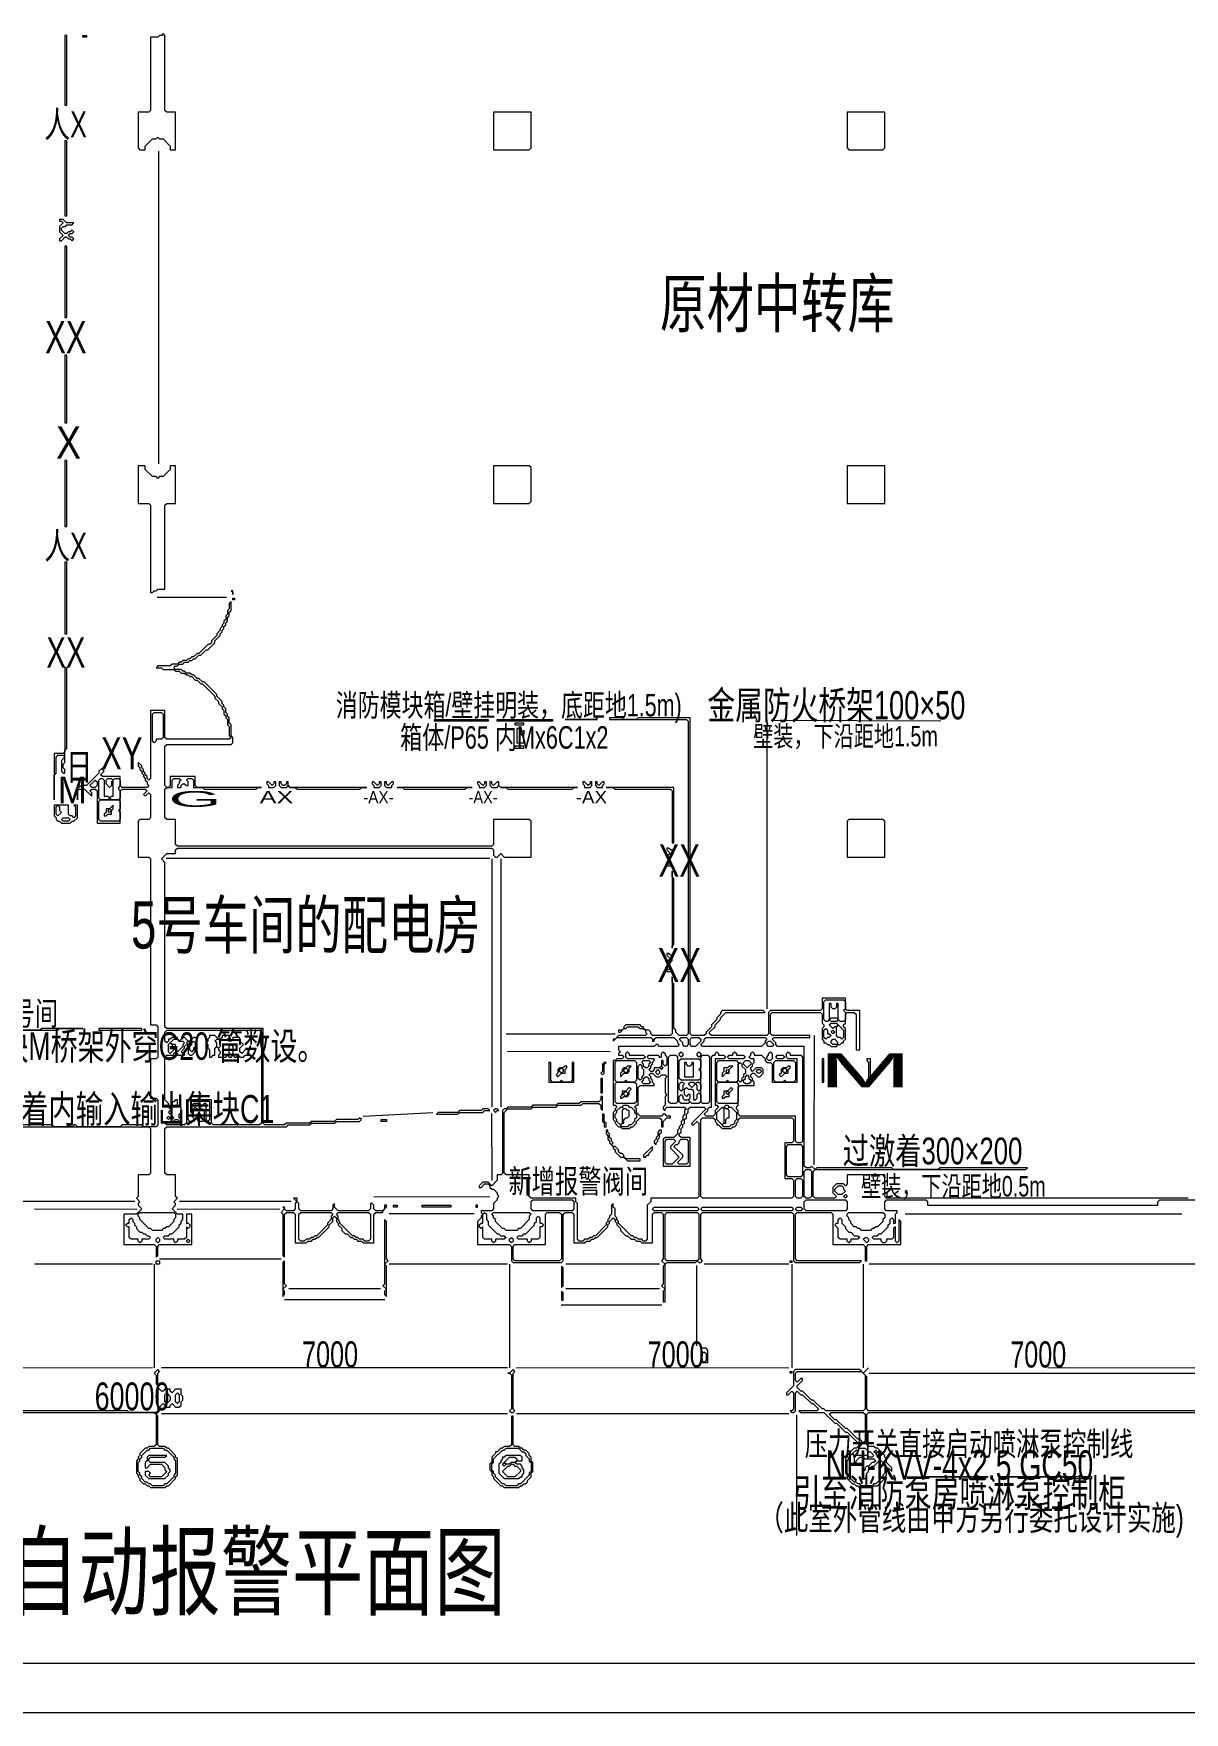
# Model space of a CAD drawing. Extents: x 67 to 3049, y 50 to 1736.
# Drawn here: x 1396 to 2041, y 50 to 990 of the extents above; entities that cross this region are included whole.
import ezdxf

# ---------------------------------------------------------------- set-up
doc = ezdxf.new("R2010")
doc.units = 0
for name, color, linetype, lineweight in [('OCR_TEXT', 6, 'Continuous', 0), ('TRACE_CURVE', 6, 'Continuous', 0), ('TRACE_STRAIGHT', 5, 'Continuous', 0), ('TRACE_TEXT_SYMBOL', 6, 'Continuous', 0)]:
    doc.layers.add(name, color=color, linetype=linetype, lineweight=lineweight)
doc.styles.add('wqy-unicode', font='wqy-unicode.lff')

msp = doc.modelspace()

# ---------------------------------------------------------------- linework, layer by layer
at = {"layer": 'TRACE_CURVE', "color": 6}
for points in [[(1507, 672), (1506, 671), (1506, 668), (1505, 667), (1505, 665), (1504, 664), (1504, 662), (1503, 661), (1503, 660), (1502, 659), (1502, 658), (1501, 657), (1501, 656), (1499, 654), (1499, 653), (1496, 650), (1496, 649), (1495, 648), (1494, 648), (1489, 643), (1488, 643), (1486, 641), (1485, 641), (1484, 640), (1483, 640), (1482, 639), (1480, 639), (1479, 638), (1478, 638), (1477, 637), (1474, 637), (1473, 636), (1466, 636), (1465, 635), (1468, 635), (1469, 634), (1475, 634), (1476, 633), (1478, 633), (1479, 632), (1481, 632), (1482, 631), (1483, 631), (1484, 630), (1485, 630), (1487, 628), (1488, 628), (1490, 626), (1491, 626), (1498, 619), (1498, 618), (1500, 616), (1500, 615), (1502, 613), (1502, 612), (1503, 611), (1503, 609), (1504, 608), (1504, 607), (1505, 606), (1505, 603), (1506, 602), (1506, 597), (1507, 596)], [(1502, 616), (1499, 619), (1499, 620), (1492, 627), (1491, 627), (1489, 629), (1488, 629), (1486, 631), (1485, 631), (1484, 632), (1482, 632), (1481, 633), (1480, 633), (1479, 634), (1476, 634), (1475, 635), (1476, 636), (1477, 636), (1478, 637), (1480, 637), (1481, 638), (1483, 638), (1484, 639), (1485, 639), (1486, 640), (1487, 640), (1489, 642), (1490, 642), (1493, 645), (1494, 645), (1498, 649), (1498, 650), (1501, 653), (1501, 654), (1502, 655), (1502, 656), (1503, 657), (1503, 658), (1504, 659), (1504, 660), (1505, 661), (1505, 663), (1506, 664), (1506, 666), (1507, 667), (1507, 672)], [(1507, 596), (1506, 595), (1471, 595), (1470, 596), (1470, 611), (1462, 611), (1462, 573), (1461, 572), (1460, 573), (1460, 574), (1459, 575), (1459, 576), (1458, 577), (1458, 578), (1457, 579), (1457, 580), (1455, 582), (1455, 580), (1456, 579), (1456, 578), (1457, 577), (1457, 576), (1458, 575), (1458, 574), (1459, 573), (1459, 572), (1460, 571), (1460, 570), (1461, 569), (1460, 568), (1446, 568), (1445, 569), (1445, 574), (1435, 574), (1434, 575), (1436, 577), (1435, 578), (1435, 579), (1433, 577), (1433, 576), (1426, 569), (1425, 569), (1424, 570), (1422, 568), (1421, 569), (1421, 561), (1421, 566), (1422, 567), (1425, 567), (1429, 563), (1429, 565), (1428, 566), (1429, 567), (1431, 567), (1432, 566), (1432, 548), (1445, 548), (1445, 566), (1446, 567), (1459, 567), (1460, 566), (1458, 564), (1459, 563), (1461, 565)], [(1675, 529), (1675, 549), (1674, 550), (1654, 550), (1654, 536), (1653, 535), (1477, 535), (1476, 536), (1476, 550), (1471, 550), (1470, 551), (1470, 567), (1471, 568), (1474, 568), (1474, 572), (1475, 573), (1478, 573), (1479, 572), (1478, 571), (1478, 570), (1477, 569), (1477, 568), (1479, 568), (1479, 569), (1480, 570), (1481, 570), (1482, 569), (1483, 569), (1483, 571), (1482, 572), (1483, 573), (1485, 573), (1486, 572), (1486, 568), (1491, 568), (1492, 567), (1521, 567), (1522, 568), (1524, 568), (1488, 568), (1487, 569), (1487, 574), (1473, 574), (1473, 569), (1472, 568), (1471, 568), (1470, 569), (1470, 591), (1471, 592), (1507, 592), (1508, 593), (1508, 596), (1507, 597), (1507, 603), (1506, 604), (1506, 607), (1505, 608), (1505, 609), (1504, 610), (1504, 612), (1503, 613), (1503, 614), (1502, 615), (1502, 616)], [(1719, 607), (1719, 606), (1762, 606), (1763, 605), (1763, 430), (1762, 429), (1758, 429), (1756, 431), (1756, 432), (1755, 433), (1755, 458), (1754, 459), (1754, 462), (1754, 430), (1753, 429), (1743, 429), (1742, 430), (1742, 431), (1741, 432), (1739, 432), (1738, 433), (1738, 434), (1737, 434), (1736, 435), (1728, 435), (1727, 434), (1727, 433), (1726, 432), (1724, 432), (1724, 431), (1725, 431), (1727, 433), (1728, 433), (1729, 434), (1735, 434), (1736, 433), (1738, 433), (1739, 432), (1739, 431), (1740, 430), (1739, 429), (1724, 429), (1722, 427), (1721, 427), (1721, 426), (1723, 428), (1742, 428), (1743, 427), (1743, 426), (1744, 426), (1744, 427), (1745, 428), (1755, 428), (1757, 426), (1757, 425), (1758, 424), (1757, 423), (1747, 423), (1746, 424), (1745, 424), (1744, 423), (1724, 423), (1724, 421), (1725, 420)], [(1848, 424), (1849, 425), (1850, 425), (1850, 426), (1851, 427), (1851, 433), (1850, 434), (1850, 435), (1851, 436), (1851, 441), (1852, 442), (1856, 442), (1857, 441), (1857, 421), (1859, 421), (1859, 443), (1852, 443), (1851, 444), (1851, 450), (1838, 450), (1838, 444), (1837, 443), (1809, 443), (1808, 442), (1808, 430), (1807, 429), (1776, 429), (1775, 430), (1775, 431), (1778, 434), (1778, 435), (1781, 438), (1781, 439), (1784, 442), (1806, 442), (1805, 443), (1782, 443), (1781, 442), (1781, 441), (1779, 439), (1779, 438), (1776, 435), (1776, 434), (1773, 431), (1773, 430), (1772, 429), (1765, 429), (1764, 430), (1764, 607), (1735, 607), (1734, 606), (1727, 606), (1726, 607), (1719, 607)], [(1461, 565), (1462, 564), (1462, 551), (1461, 550), (1456, 550), (1455, 549), (1455, 529), (1461, 529), (1462, 528), (1462, 435), (1465, 435), (1466, 434), (1466, 417), (1465, 416), (1462, 416), (1462, 394), (1465, 394), (1466, 393), (1466, 379), (1465, 378), (1458, 378), (1457, 379), (1446, 379), (1445, 378), (1421, 378), (1420, 379), (1419, 379), (1418, 378), (1408, 378), (1407, 379), (1381, 379)], [(1477, 315), (1477, 314), (1476, 313), (1475, 314), (1475, 315), (1470, 315), (1469, 316), (1470, 317), (1472, 317), (1473, 318), (1474, 318), (1478, 322), (1478, 323), (1479, 324), (1479, 325), (1480, 326), (1480, 329), (1477, 329), (1474, 332), (1476, 334), (1476, 335), (1475, 336), (1477, 338), (1476, 339), (1476, 351), (1471, 351), (1470, 352), (1470, 377), (1471, 378), (1538, 378), (1539, 379), (1551, 379), (1552, 380), (1565, 380), (1566, 381), (1579, 381), (1580, 382), (1579, 383), (1578, 382), (1566, 382), (1565, 381), (1552, 381), (1551, 380), (1538, 380), (1537, 379), (1526, 379), (1525, 380), (1525, 433), (1471, 433), (1470, 434), (1470, 526), (1468, 528), (1471, 531), (1476, 531), (1476, 533), (1477, 534), (1653, 534), (1654, 533), (1654, 530), (1655, 529), (1656, 529), (1658, 531), (1660, 529), (1675, 529)], [(2043, 338), (1874, 338), (1873, 339), (1873, 351), (1852, 351), (1852, 346), (1851, 345), (1850, 346), (1846, 346), (1844, 344), (1844, 341), (1846, 339), (1845, 338), (1834, 338), (1833, 339), (1833, 353), (1834, 354), (1952, 354), (1953, 355), (1904, 355), (1903, 354), (1878, 354), (1877, 355), (1835, 355), (1834, 354), (1832, 356), (1831, 355), (1829, 355), (1828, 356), (1828, 423), (1813, 423), (1812, 424), (1812, 425), (1810, 427), (1811, 428), (1831, 428), (1831, 429), (1810, 429), (1809, 430), (1809, 441), (1810, 442), (1837, 442), (1838, 441), (1838, 436), (1839, 435), (1839, 434), (1838, 433), (1838, 427), (1839, 426), (1839, 425), (1840, 425), (1841, 424), (1842, 424), (1843, 423), (1846, 423), (1847, 424), (1848, 424)], [(1470, 431), (1471, 432), (1523, 432), (1524, 431), (1524, 380), (1523, 379), (1497, 379), (1496, 380), (1496, 393), (1490, 393), (1489, 394), (1488, 393), (1482, 393), (1482, 380), (1481, 379), (1471, 379), (1470, 380), (1471, 381), (1475, 381), (1476, 382), (1477, 382), (1478, 381), (1479, 381), (1479, 382), (1478, 383), (1478, 385), (1479, 386), (1479, 389), (1478, 389), (1477, 390), (1477, 393), (1476, 393), (1475, 392), (1474, 392), (1474, 389), (1473, 388), (1472, 389), (1472, 391), (1470, 393), (1470, 417), (1471, 418), (1475, 418), (1475, 419), (1476, 420), (1477, 419), (1477, 418), (1481, 418), (1481, 419), (1480, 419), (1479, 420), (1481, 422), (1481, 423), (1482, 424), (1483, 423), (1483, 419), (1484, 418), (1485, 418), (1487, 420), (1487, 422), (1488, 423), (1488, 427), (1487, 428), (1486, 428), (1484, 426)], [(1484, 426), (1483, 426), (1481, 428), (1480, 428), (1478, 426), (1477, 427), (1477, 428), (1474, 428), (1473, 427), (1472, 427), (1472, 426), (1471, 425), (1470, 426), (1470, 431)], [(1725, 420), (1724, 419), (1724, 418), (1726, 418), (1727, 417), (1726, 416), (1723, 416), (1722, 415), (1721, 415), (1721, 390), (1722, 390), (1723, 389), (1722, 388), (1722, 387), (1721, 386), (1721, 382), (1722, 381), (1722, 380), (1724, 378), (1725, 378), (1726, 377), (1730, 377), (1731, 378), (1732, 378), (1734, 380), (1734, 381), (1736, 383), (1747, 383), (1748, 382), (1748, 378), (1749, 378), (1749, 381), (1751, 383), (1753, 383), (1753, 384), (1751, 384), (1750, 385), (1749, 385), (1748, 384), (1736, 384), (1734, 386), (1734, 388), (1733, 389), (1734, 390), (1735, 390), (1735, 400), (1736, 401), (1744, 401), (1744, 402), (1743, 403), (1743, 404), (1742, 405), (1742, 406), (1741, 407), (1742, 408), (1743, 408), (1745, 406), (1747, 406), (1748, 407), (1750, 407), (1751, 406), (1750, 405), (1750, 397), (1751, 396)], [(1723, 326), (1723, 327), (1722, 328), (1722, 332), (1721, 333), (1721, 335), (1720, 334), (1720, 329), (1719, 328), (1719, 327), (1718, 326), (1718, 325), (1717, 324), (1717, 323), (1711, 317), (1710, 317), (1709, 316), (1708, 316), (1707, 315), (1705, 315), (1704, 314), (1702, 314), (1701, 315), (1701, 335), (1700, 336), (1700, 338), (1675, 338), (1674, 339), (1674, 351), (1661, 351), (1660, 352), (1660, 386), (1662, 388), (1675, 388), (1676, 389), (1689, 389), (1690, 390), (1703, 390), (1704, 391), (1713, 391), (1714, 390), (1714, 388), (1715, 387), (1715, 395), (1714, 395), (1714, 393), (1713, 392), (1703, 392), (1702, 391), (1690, 391), (1689, 390), (1676, 390), (1675, 389), (1662, 389), (1661, 388), (1660, 388), (1659, 387), (1659, 352), (1658, 351), (1656, 351), (1656, 348), (1653, 345), (1651, 347), (1648, 347)], [(1751, 396), (1750, 395), (1750, 390), (1749, 389), (1749, 388), (1750, 387), (1750, 388), (1751, 389), (1761, 389), (1762, 388), (1761, 387), (1761, 385), (1760, 384), (1760, 382), (1759, 381), (1759, 379), (1758, 378), (1758, 377), (1757, 376), (1757, 374), (1755, 372), (1750, 372), (1749, 371), (1749, 356), (1764, 356), (1764, 372), (1759, 372), (1758, 373), (1758, 374), (1759, 375), (1759, 377), (1760, 378), (1760, 379), (1761, 380), (1761, 382), (1762, 383), (1762, 385), (1763, 386), (1763, 388), (1764, 389), (1772, 389), (1773, 388), (1765, 380), (1765, 379), (1766, 379), (1768, 381), (1769, 380), (1769, 339), (1768, 338), (1742, 338), (1742, 336), (1740, 334), (1740, 315), (1739, 314), (1738, 314), (1737, 315), (1735, 315), (1734, 316), (1733, 316), (1732, 317), (1731, 317), (1724, 324), (1724, 325), (1723, 326)], [(1381, 378), (1461, 378), (1462, 377), (1462, 352), (1461, 351), (1455, 351), (1455, 339), (1454, 338), (1456, 336), (1455, 335), (1455, 334), (1457, 332), (1454, 329), (1447, 329), (1447, 312), (1464, 312), (1465, 311), (1465, 305), (1466, 306), (1466, 311), (1467, 312), (1485, 312), (1485, 329), (1482, 329), (1482, 324), (1483, 324), (1484, 323), (1484, 322), (1483, 321), (1482, 322), (1482, 316), (1481, 315), (1477, 315)], [(1648, 347), (1646, 345), (1646, 344), (1647, 344), (1649, 346), (1651, 346), (1652, 345), (1652, 344), (1653, 343), (1654, 343), (1656, 341), (1656, 340), (1657, 339), (1656, 338), (1656, 337), (1654, 335), (1654, 332), (1653, 331), (1647, 331), (1647, 330), (1648, 329), (1647, 328), (1647, 327), (1645, 325), (1645, 312), (1663, 312), (1664, 311), (1664, 303), (1665, 302), (1692, 302), (1693, 303), (1693, 329), (1694, 330), (1698, 330), (1699, 329), (1699, 313), (1705, 313), (1706, 314), (1708, 314), (1709, 315), (1710, 315), (1711, 316), (1712, 316), (1718, 322), (1718, 323), (1719, 324), (1719, 325), (1721, 327), (1722, 326), (1722, 325), (1723, 324), (1723, 323), (1725, 321), (1725, 320), (1728, 317), (1729, 317), (1731, 315), (1733, 315), (1734, 314), (1736, 314), (1737, 313), (1743, 313), (1743, 329), (1744, 330)], [(1744, 330), (1748, 330), (1749, 329), (1749, 304), (1748, 303), (1750, 301), (1749, 300), (1749, 290), (1748, 289), (1750, 287), (1749, 286), (1749, 280), (1750, 280), (1750, 301), (1751, 302), (1767, 302), (1768, 303), (1769, 302), (1770, 302), (1771, 303), (1770, 304), (1770, 329), (1771, 330), (1821, 330), (1822, 329), (1822, 303), (1823, 302), (1859, 302), (1860, 303), (1824, 303), (1823, 304), (1823, 329), (1824, 330), (1843, 330), (1844, 329), (1844, 312), (1861, 312), (1862, 311), (1862, 303), (1863, 303), (1863, 311), (1864, 312), (1882, 312), (1882, 325), (1881, 326), (1881, 314), (1880, 313), (1879, 314), (1879, 322), (1878, 321), (1878, 316), (1877, 315), (1874, 315), (1874, 314), (1873, 313), (1872, 313), (1871, 314), (1871, 315), (1867, 315), (1866, 316), (1867, 317), (1869, 317), (1870, 318), (1871, 318)], [(1871, 318), (1875, 322), (1875, 323), (1876, 324), (1876, 326), (1877, 327), (1878, 326), (1878, 324), (1879, 324), (1879, 329), (1880, 330), (1880, 331), (1874, 331), (1873, 332), (1873, 336), (1874, 337), (1896, 337), (1897, 336), (1897, 334), (2026, 334), (2026, 336), (2027, 337), (2050, 337)]]:
    msp.add_lwpolyline(points, dxfattribs=at)
for points in [[(1463, 609), (1464, 610), (1468, 610), (1469, 609), (1469, 596), (1468, 595), (1465, 595), (1465, 594), (1464, 593), (1463, 594)], [(1431, 572), (1432, 571), (1432, 569), (1431, 568), (1429, 568), (1428, 569)], [(1433, 572), (1434, 573), (1435, 573), (1436, 572), (1436, 563), (1438, 563), (1439, 562), (1438, 561), (1434, 561), (1433, 562)], [(1437, 572), (1438, 573), (1440, 573), (1441, 572), (1440, 571), (1440, 569), (1439, 568), (1437, 570)], [(1441, 572), (1442, 573), (1444, 573), (1445, 572), (1445, 569), (1444, 568), (1444, 567), (1445, 566), (1445, 562), (1444, 561), (1440, 561), (1439, 562), (1440, 563), (1441, 563)], [(1433, 560), (1434, 561), (1444, 561), (1445, 560), (1445, 556), (1444, 555), (1445, 554), (1445, 550), (1444, 549), (1434, 549), (1433, 550)], [(1839, 448), (1840, 449), (1850, 449), (1851, 448), (1851, 444), (1850, 443), (1851, 442), (1851, 438), (1850, 437), (1848, 437), (1847, 438), (1847, 447), (1846, 447), (1846, 445), (1845, 444), (1844, 444), (1843, 445), (1843, 447), (1842, 447), (1842, 438), (1841, 437), (1840, 437), (1839, 438)], [(1839, 432), (1840, 433), (1841, 432), (1841, 430), (1842, 430), (1843, 429), (1842, 428), (1841, 428), (1840, 427), (1839, 428)], [(1842, 438), (1843, 439), (1846, 439), (1847, 438), (1846, 437), (1843, 437)], [(1842, 435), (1843, 436), (1846, 436), (1847, 435), (1846, 434), (1845, 434), (1844, 433)], [(1846, 434), (1847, 435), (1850, 432), (1850, 428), (1849, 427), (1848, 428), (1847, 428), (1846, 429)], [(1472, 424), (1473, 425), (1474, 424), (1474, 423), (1475, 422), (1475, 421), (1473, 419), (1472, 420)], [(1475, 427), (1477, 427), (1478, 426), (1480, 426), (1481, 425), (1480, 424), (1480, 423), (1477, 420), (1476, 421), (1476, 424), (1474, 424), (1473, 425)], [(1482, 425), (1483, 426), (1484, 425), (1483, 424)], [(1485, 425), (1486, 426), (1487, 425), (1487, 423), (1486, 422), (1486, 421), (1485, 420), (1484, 421), (1484, 423), (1485, 424)], [(1758, 427), (1759, 428), (1762, 428), (1763, 427), (1763, 424), (1762, 423), (1761, 423), (1760, 424), (1760, 425)], [(1764, 427), (1765, 428), (1769, 428), (1770, 427), (1770, 426), (1767, 423), (1765, 423), (1764, 424)], [(1772, 427), (1773, 428), (1806, 428), (1807, 427), (1806, 426), (1806, 425), (1804, 423), (1771, 423), (1770, 424), (1772, 426)], [(1807, 425), (1808, 426), (1809, 426), (1811, 424), (1810, 423), (1808, 423), (1807, 424)], [(1843, 431), (1844, 432), (1845, 431), (1844, 430)], [(1843, 426), (1844, 427), (1845, 427), (1847, 425), (1846, 424), (1844, 424), (1843, 425)], [(1722, 414), (1723, 415), (1733, 415), (1734, 414), (1734, 404), (1733, 403), (1729, 403), (1728, 404), (1727, 403), (1723, 403), (1722, 404)], [(1728, 419), (1729, 420), (1730, 419), (1730, 418), (1738, 418), (1739, 417), (1738, 416), (1729, 416), (1728, 417)], [(1737, 414), (1738, 415), (1741, 415), (1742, 414), (1741, 413), (1741, 412), (1740, 411), (1739, 411), (1738, 412), (1738, 413)], [(1748, 419), (1749, 420), (1750, 419), (1750, 418), (1751, 417), (1751, 413), (1750, 412), (1749, 413), (1749, 415), (1748, 415), (1748, 412), (1747, 411), (1744, 411), (1744, 410), (1743, 409), (1742, 409), (1741, 410), (1742, 411), (1742, 412), (1743, 413), (1743, 414), (1744, 415), (1744, 416), (1741, 416), (1740, 417), (1741, 418), (1746, 418), (1747, 417), (1748, 417)], [(1752, 417), (1753, 418), (1756, 418), (1757, 417), (1757, 392), (1756, 391), (1753, 391), (1752, 392)], [(1758, 419), (1759, 420), (1760, 419), (1760, 418), (1759, 417), (1758, 418)], [(1758, 415), (1759, 416), (1769, 416), (1770, 415), (1770, 411), (1769, 410), (1770, 409), (1770, 405), (1769, 404), (1759, 404), (1758, 405)], [(1768, 419), (1769, 420), (1770, 419), (1770, 418), (1769, 417), (1768, 418)], [(1770, 417), (1771, 418), (1774, 418), (1775, 417), (1775, 392), (1774, 391), (1771, 391), (1770, 392)], [(1778, 419), (1779, 420), (1780, 419), (1780, 418), (1783, 418), (1784, 417), (1783, 416), (1778, 416), (1778, 390), (1779, 390), (1780, 389), (1778, 387), (1778, 385), (1777, 384), (1773, 384), (1772, 385), (1774, 387), (1774, 388), (1775, 389), (1776, 389), (1776, 417), (1777, 418), (1778, 418)], [(1779, 414), (1780, 415), (1790, 415), (1791, 414), (1791, 404), (1790, 403), (1786, 403), (1785, 404), (1784, 403), (1780, 403), (1779, 404)], [(1788, 419), (1789, 420), (1790, 419), (1790, 418), (1794, 418), (1795, 417), (1794, 416), (1786, 416), (1785, 417), (1786, 418), (1788, 418)], [(1798, 419), (1799, 420), (1800, 419), (1800, 418), (1804, 418), (1806, 416), (1806, 415), (1807, 414), (1809, 414), (1810, 413), (1810, 403), (1824, 403), (1824, 416), (1819, 416), (1818, 417), (1818, 419), (1819, 420), (1820, 419), (1820, 418), (1826, 418), (1827, 417), (1827, 370), (1826, 369), (1824, 369), (1823, 370), (1823, 384), (1792, 384), (1791, 385), (1791, 387), (1790, 388), (1790, 389), (1791, 390), (1791, 400), (1792, 401), (1800, 401), (1800, 403), (1799, 404), (1799, 405), (1798, 406), (1798, 407), (1799, 408), (1800, 408), (1802, 406), (1803, 406), (1805, 408), (1805, 410), (1804, 411), (1801, 411), (1799, 409), (1798, 410), (1798, 411), (1799, 412), (1799, 413), (1800, 414), (1800, 416), (1798, 416), (1797, 417), (1798, 418)], [(1791, 413), (1792, 414), (1793, 413), (1793, 412), (1795, 410), (1795, 408), (1794, 407), (1794, 406), (1793, 405), (1793, 404), (1792, 403), (1791, 404)], [(1794, 414), (1795, 415), (1797, 415), (1798, 414), (1798, 413), (1796, 411), (1794, 413)], [(1808, 419), (1809, 420), (1810, 419), (1810, 416), (1809, 415), (1808, 415), (1807, 416), (1807, 417), (1808, 418)], [(1811, 414), (1812, 415), (1822, 415), (1823, 414), (1823, 404), (1822, 403), (1818, 403), (1817, 404), (1816, 403), (1812, 403), (1811, 404)], [(1812, 417), (1813, 418), (1816, 418), (1817, 417), (1816, 416), (1813, 416)], [(1735, 412), (1736, 413), (1737, 412), (1737, 411), (1738, 410), (1738, 407), (1737, 406), (1737, 405), (1736, 404), (1735, 405)], [(1738, 405), (1739, 406), (1740, 406), (1741, 405), (1741, 404), (1742, 403), (1741, 402), (1738, 402), (1737, 403), (1738, 404)], [(1745, 409), (1746, 410), (1747, 409), (1747, 408), (1746, 407), (1745, 408)], [(1747, 411), (1748, 412), (1749, 411), (1748, 410)], [(1795, 406), (1796, 407), (1797, 406), (1797, 405), (1798, 404), (1798, 403), (1797, 402), (1795, 402), (1794, 403), (1794, 404), (1795, 405)], [(1801, 409), (1802, 410), (1803, 410), (1804, 409), (1803, 408), (1802, 408)], [(1722, 402), (1723, 403), (1733, 403), (1734, 402), (1734, 392), (1733, 391), (1723, 391), (1722, 392)], [(1758, 402), (1759, 403), (1760, 403), (1761, 402), (1760, 401), (1760, 399), (1759, 398), (1758, 399)], [(1758, 395), (1759, 396), (1760, 395), (1760, 394), (1761, 393), (1763, 393), (1764, 392), (1763, 391), (1759, 391), (1758, 392)], [(1761, 399), (1762, 400), (1763, 399), (1765, 399), (1766, 398), (1766, 393), (1767, 393), (1768, 394), (1768, 396), (1769, 397), (1770, 396), (1770, 392), (1769, 391), (1765, 391), (1763, 393), (1764, 394), (1764, 396), (1763, 396), (1762, 395), (1761, 396)], [(1763, 402), (1764, 403), (1766, 403), (1767, 402), (1765, 400)], [(1767, 402), (1768, 403), (1769, 403), (1770, 402), (1770, 399), (1769, 398), (1768, 399), (1768, 401)], [(1779, 402), (1780, 403), (1790, 403), (1791, 402), (1791, 392), (1790, 391), (1780, 391), (1779, 392)], [(1472, 386), (1473, 387), (1474, 386), (1473, 385)], [(1483, 392), (1484, 393), (1494, 393), (1495, 392), (1495, 382), (1494, 381), (1493, 382), (1493, 391), (1492, 391), (1490, 389), (1489, 390), (1489, 391), (1486, 391), (1485, 390), (1485, 384), (1487, 382), (1486, 381), (1484, 381), (1483, 382)], [(1486, 388), (1487, 389), (1488, 388), (1491, 388), (1492, 387), (1492, 382), (1491, 381), (1489, 381), (1488, 382), (1490, 384), (1490, 385), (1488, 385), (1487, 384), (1486, 385)], [(1725, 389), (1726, 389), (1727, 388), (1726, 387), (1726, 380), (1725, 379), (1723, 381), (1723, 382), (1722, 383), (1722, 385), (1723, 386), (1723, 387)], [(1726, 389), (1727, 390), (1729, 390), (1730, 389), (1731, 389), (1733, 387), (1733, 386), (1734, 385), (1734, 383), (1733, 382), (1733, 381), (1731, 379), (1730, 379), (1729, 378), (1726, 378), (1725, 379), (1726, 380), (1727, 380), (1727, 382), (1728, 383), (1729, 383), (1730, 384), (1730, 387), (1729, 387), (1728, 388), (1727, 388)], [(1782, 389), (1783, 388), (1783, 380), (1782, 379), (1779, 382), (1779, 386)], [(1785, 388), (1786, 389), (1787, 389), (1790, 386), (1790, 382), (1789, 381), (1789, 380), (1788, 379), (1787, 379), (1786, 378), (1783, 378), (1782, 379), (1783, 380), (1784, 380), (1784, 382), (1785, 383), (1786, 383), (1786, 387)], [(1783, 389), (1784, 390), (1785, 390), (1786, 389), (1785, 388), (1784, 388)], [(1471, 383), (1472, 384), (1473, 383), (1472, 382)], [(1473, 383), (1474, 384), (1475, 383), (1474, 382)], [(1770, 382), (1771, 383), (1777, 383), (1778, 382), (1778, 381), (1779, 380), (1779, 379), (1780, 379), (1782, 377), (1787, 377), (1788, 378), (1789, 378), (1790, 379), (1790, 380), (1791, 381), (1791, 382), (1792, 383), (1821, 383), (1822, 382), (1822, 370), (1821, 369), (1817, 369), (1817, 349), (1821, 349), (1822, 348), (1822, 339), (1821, 338), (1771, 338), (1770, 339)], [(1750, 370), (1751, 371), (1755, 371), (1756, 370), (1753, 367), (1753, 366), (1758, 361), (1754, 357), (1751, 357), (1750, 358)], [(1758, 370), (1759, 371), (1762, 371), (1763, 370), (1763, 358), (1762, 357), (1758, 357), (1757, 358), (1760, 361), (1760, 362), (1755, 367), (1756, 368), (1757, 368), (1758, 369)], [(1818, 367), (1819, 368), (1826, 368), (1827, 367), (1827, 351), (1826, 350), (1819, 350), (1818, 351)], [(1823, 348), (1824, 349), (1826, 349), (1827, 348), (1827, 339), (1826, 338), (1824, 338), (1823, 339)], [(1828, 353), (1829, 354), (1831, 354), (1832, 353), (1832, 339), (1831, 338), (1829, 338), (1828, 339)], [(1847, 345), (1849, 345), (1850, 344), (1850, 343), (1851, 342), (1849, 340), (1847, 340), (1845, 342), (1845, 343)], [(1850, 339), (1851, 340), (1852, 339), (1851, 338)], [(1455, 329), (1456, 330), (1475, 330), (1476, 329), (1476, 327), (1475, 326), (1475, 325), (1472, 322), (1471, 322), (1470, 321), (1469, 321), (1468, 320), (1463, 320), (1462, 321), (1461, 321), (1456, 326), (1456, 327), (1455, 328)], [(1648, 329), (1649, 330), (1650, 329), (1650, 326), (1651, 325), (1651, 323), (1656, 318), (1657, 318), (1658, 317), (1660, 317), (1661, 316), (1660, 315), (1655, 315), (1655, 314), (1654, 313), (1653, 314), (1653, 315), (1649, 315), (1648, 316), (1648, 322), (1647, 321), (1646, 322), (1646, 323), (1647, 324), (1648, 324)], [(1653, 329), (1654, 330), (1674, 330), (1675, 329), (1674, 328), (1674, 326), (1669, 321), (1668, 321), (1667, 320), (1661, 320), (1660, 321), (1659, 321), (1655, 325), (1655, 326), (1654, 327), (1654, 328)], [(1683, 329), (1684, 330), (1691, 330), (1692, 329), (1692, 304), (1691, 303), (1666, 303), (1665, 304), (1665, 311), (1666, 312), (1683, 312)], [(1675, 336), (1676, 337), (1698, 337), (1699, 336), (1699, 332), (1698, 331), (1676, 331), (1675, 332)], [(1743, 332), (1744, 333), (1768, 333), (1769, 332), (1768, 331), (1744, 331)], [(1750, 329), (1751, 330), (1768, 330), (1769, 329), (1769, 304), (1768, 303), (1751, 303), (1750, 304)], [(1770, 332), (1771, 333), (1821, 333), (1822, 332), (1821, 331), (1771, 331)], [(1823, 332), (1824, 333), (1826, 333), (1827, 332), (1826, 331), (1824, 331)], [(1828, 336), (1829, 337), (1851, 337), (1852, 336), (1852, 332), (1851, 331), (1829, 331), (1828, 332)], [(1852, 329), (1853, 330), (1872, 330), (1873, 329), (1873, 327), (1872, 326), (1872, 325), (1869, 322), (1868, 322), (1867, 321), (1866, 321), (1865, 320), (1860, 320), (1859, 321), (1858, 321), (1857, 322), (1856, 322), (1854, 324), (1854, 325), (1853, 326), (1853, 327), (1852, 328)], [(1450, 326), (1451, 327), (1452, 326), (1452, 325), (1453, 324), (1453, 323), (1454, 322), (1454, 321), (1456, 319), (1457, 319), (1458, 318), (1459, 318), (1460, 317), (1461, 317), (1462, 316), (1461, 315), (1457, 315), (1457, 314), (1456, 313), (1455, 314), (1455, 315), (1451, 315), (1450, 316), (1450, 322), (1449, 322), (1448, 323), (1449, 324), (1450, 324)], [(1678, 327), (1679, 328), (1680, 327), (1680, 324), (1681, 324), (1682, 323), (1681, 322), (1680, 322), (1680, 316), (1679, 315), (1675, 315), (1675, 314), (1674, 313), (1673, 314), (1673, 315), (1668, 315), (1667, 316), (1668, 317), (1670, 317), (1671, 318), (1672, 318), (1677, 323), (1677, 324), (1678, 325)], [(1847, 326), (1848, 327), (1849, 326), (1849, 324), (1851, 322), (1851, 321), (1853, 319), (1854, 319), (1856, 317), (1858, 317), (1859, 316), (1858, 315), (1854, 315), (1854, 314), (1853, 313), (1852, 314), (1852, 315), (1848, 315), (1847, 316), (1847, 321), (1845, 323), (1846, 324), (1847, 324)], [(1465, 315), (1466, 316), (1467, 315), (1467, 314), (1466, 313), (1465, 314)], [(1482, 314), (1483, 315), (1484, 314), (1483, 313)], [(1663, 315), (1664, 316), (1665, 315), (1665, 314), (1664, 313), (1663, 314)], [(1861, 315), (1862, 316), (1863, 316), (1864, 315), (1864, 314), (1863, 313)]]:
    msp.add_lwpolyline(points, close=True, dxfattribs=at)
at = {"layer": 'TRACE_STRAIGHT', "color": 5}
for p, q in [((1466.43, 924.12), (1466.43, 749.12)), ((1465.62, 674.49), (1504.38, 674.56)), ((1807, 606), (1807, 444)), ((1810.63, 605.59), (1904.38, 605.19)), ((1470.62, 528.38), (1651.88, 528.32)), ((1653, 528), (1653, 389)), ((1658, 528), (1658, 389)), ((1661, 430), (1722, 430)), ((1833.58, 356.62), (1833.63, 429.13)), ((1661.87, 420.23), (1719.37, 420.17)), ((1581, 384), (1620, 386)), ((1652.77, 385.37), (1653.08, 347.86)), ((1586.87, 338.92), (1651.88, 338.67)), ((1389.37, 336.36), (1453.12, 336.28)), ((1396.88, 332.02), (1454.38, 331.78)), ((1476.87, 331.83), (1534.37, 332)), ((1478.13, 336.27), (1540.63, 336.38)), ((1595.62, 329.43), (1643.13, 329.46)), ((1884.38, 329.32), (2039.38, 329.32)), ((1396.88, 301.3), (1463.12, 301.3)), ((1464, 301), (1464, 243)), ((1467, 304), (1535, 304)), ((1595.62, 301.3), (1661.88, 301.3)), ((1663, 301), (1663, 243)), ((1694.38, 301.3), (1746.88, 301.3)), ((1771.87, 301.32), (1819.38, 301.28)), ((1821, 301), (1821, 243)), ((1861, 301), (1861, 243)), ((1864.38, 301.3), (2059.38, 301.3)), ((1767.87, 255.38), (1767.87, 300.38)), ((1539.38, 287.39), (1590.62, 287.39)), ((1694.38, 287.41), (1746.88, 287.41)), ((1536.87, 281.3), (1593.13, 281.29)), ((1691.87, 278.32), (1748.13, 278.35)), ((1363.12, 243.07), (1463.12, 243.17)), ((1468.12, 243.12), (1661.88, 243.12)), ((1666.88, 243.13), (1819.38, 243.11)), ((1864.38, 240.11), (2058.12, 240.11)), ((1964.37, 243.1), (2059.37, 243.16)), ((1468.12, 217.39), (1661.88, 217.4)), ((1666.88, 217.4), (1819.38, 217.39)), ((1823.58, 216.63), (1823.63, 149.12)), ((93.12, 77.71), (3020.62, 77.67)), ((68.12, 50.11), (3046.88, 50.11))]:
    msp.add_line(p, q, dxfattribs=at)
at = {"layer": 'TRACE_TEXT_SYMBOL', "color": 6}
for points in [[(1414, 989), (1414, 950), (1415, 950), (1415, 989)], [(1424, 989), (1426, 989), (1426, 988), (1424, 988)], [(1469, 990), (1468, 989), (1467, 989), (1466, 988), (1462, 988), (1462, 947), (1461, 946), (1455, 946), (1455, 926), (1456, 925), (1459, 925), (1459, 927), (1463, 931), (1465, 931), (1466, 932), (1467, 931), (1469, 931), (1473, 927), (1473, 925), (1476, 925), (1476, 946), (1471, 946), (1470, 947), (1470, 989)], [(1654, 946), (1654, 925), (1674, 925), (1675, 926), (1675, 946)], [(1852, 946), (1852, 926), (1853, 925), (1872, 925), (1873, 926), (1873, 946)], [(1414, 930), (1414, 888), (1415, 888), (1415, 930)], [(1411, 886), (1411, 885), (1412, 885), (1413, 884), (1411, 882), (1411, 879), (1413, 877), (1411, 875), (1411, 874), (1412, 874), (1414, 876), (1415, 876), (1416, 875), (1417, 875), (1418, 874), (1419, 875), (1418, 876), (1417, 876), (1416, 877), (1417, 878), (1418, 878), (1419, 879), (1418, 880), (1417, 879), (1416, 879), (1415, 878), (1414, 878), (1412, 880), (1412, 881), (1413, 882), (1414, 882), (1415, 883), (1418, 883), (1419, 884), (1415, 884), (1413, 886)], [(1414, 871), (1414, 831), (1415, 831), (1415, 871)], [(1414, 810), (1414, 772), (1415, 772), (1415, 810)], [(1414, 751), (1414, 714), (1415, 714), (1415, 751)], [(1455, 748), (1455, 727), (1461, 727), (1462, 726), (1462, 677), (1463, 677), (1464, 678), (1465, 678), (1466, 679), (1470, 679), (1470, 726), (1471, 727), (1476, 727), (1476, 748), (1473, 748), (1473, 746), (1469, 742), (1467, 742), (1466, 741), (1465, 742), (1463, 742), (1459, 746), (1459, 748)], [(1654, 748), (1654, 727), (1674, 727), (1675, 728), (1675, 747), (1674, 748)], [(1852, 748), (1852, 727), (1873, 727), (1873, 748)], [(1414, 694), (1414, 654), (1415, 654), (1415, 694)], [(1507, 678), (1508, 677), (1508, 676), (1508, 678)], [(1508, 674), (1509, 674), (1509, 673), (1508, 673)], [(1414, 635), (1414, 588), (1413, 587), (1408, 587), (1408, 561), (1408, 575), (1409, 576), (1409, 585), (1410, 586), (1413, 586), (1414, 585), (1412, 583), (1412, 577), (1413, 576), (1414, 576), (1414, 578), (1413, 579), (1413, 581), (1414, 582), (1414, 589), (1415, 590), (1415, 635)], [(1621, 606), (1651, 606), (1651, 605), (1621, 605)], [(1656, 606), (1687, 606), (1687, 605), (1656, 605)], [(1666, 604), (1666, 603), (1671, 603), (1671, 604)], [(1712, 607), (1711, 606), (1694, 606), (1712, 606)], [(1667, 601), (1667, 593), (1671, 593), (1671, 600), (1671, 598), (1670, 597), (1669, 598), (1669, 600), (1668, 601)], [(1666, 591), (1666, 590), (1671, 590), (1671, 591)], [(1527, 571), (1527, 570), (1528, 569), (1528, 568), (1531, 568), (1532, 569), (1532, 571), (1531, 571), (1531, 570), (1530, 569), (1528, 571)], [(1534, 571), (1534, 569), (1535, 568), (1538, 568), (1539, 569), (1540, 568), (1543, 568), (1544, 567), (1579, 567), (1580, 568), (1583, 568), (1540, 568), (1539, 569), (1539, 571), (1538, 571), (1538, 570), (1537, 569), (1536, 569), (1535, 570), (1535, 571)], [(1586, 571), (1586, 570), (1587, 569), (1587, 568), (1590, 568), (1591, 569), (1591, 571), (1590, 571), (1590, 570), (1589, 569), (1587, 571)], [(1593, 571), (1593, 569), (1594, 568), (1597, 568), (1597, 569), (1598, 570), (1598, 571), (1597, 571), (1595, 569), (1594, 570), (1594, 571)], [(1600, 568), (1603, 568), (1604, 567), (1638, 567), (1639, 568), (1642, 568)], [(1645, 571), (1645, 570), (1646, 569), (1646, 568), (1649, 568), (1650, 569), (1650, 571), (1649, 571), (1649, 570), (1648, 569), (1646, 571)], [(1652, 571), (1652, 569), (1653, 568), (1656, 568), (1657, 569), (1658, 568), (1661, 568), (1662, 567), (1698, 567), (1699, 568), (1701, 568), (1658, 568), (1657, 569), (1657, 571), (1656, 571), (1654, 569), (1653, 570), (1653, 571)], [(1704, 571), (1704, 570), (1705, 569), (1705, 568), (1708, 568), (1709, 569), (1709, 571), (1708, 571), (1708, 570), (1707, 569), (1705, 571)], [(1711, 571), (1711, 569), (1712, 568), (1715, 568), (1715, 569), (1716, 570), (1716, 571), (1715, 571), (1713, 569), (1712, 570), (1712, 571)], [(1717, 568), (1721, 568), (1722, 567), (1753, 567), (1754, 566), (1754, 537), (1755, 537), (1755, 568)], [(1408, 558), (1408, 552), (1409, 551), (1409, 550), (1410, 549), (1411, 549), (1412, 548), (1417, 548), (1418, 549), (1419, 549), (1421, 551), (1421, 558), (1419, 558), (1420, 557), (1420, 552), (1419, 551), (1418, 552), (1417, 552), (1416, 553), (1416, 558)], [(1409, 557), (1410, 558), (1411, 557), (1411, 555), (1412, 554), (1410, 552), (1409, 553)], [(1441, 558), (1439, 556), (1437, 556), (1437, 554), (1436, 553), (1436, 552), (1437, 552), (1438, 553), (1440, 553), (1440, 555), (1441, 556)], [(1438, 555), (1439, 556), (1440, 555), (1439, 554)], [(1412, 550), (1413, 551), (1416, 551), (1417, 550), (1416, 549), (1413, 549)], [(1853, 550), (1852, 549), (1852, 529), (1873, 529), (1873, 549), (1872, 550)], [(1751, 534), (1751, 533), (1753, 531), (1752, 530), (1751, 530), (1751, 529), (1753, 529), (1754, 530), (1754, 533), (1753, 533), (1752, 534)], [(1751, 525), (1751, 524), (1754, 524), (1754, 525)], [(1754, 521), (1754, 478), (1754, 479), (1755, 480), (1755, 517), (1754, 518)], [(1751, 475), (1751, 474), (1753, 472), (1752, 471), (1751, 471), (1751, 470), (1753, 470), (1754, 471), (1754, 474), (1753, 474), (1752, 475)], [(1751, 466), (1751, 465), (1754, 465), (1754, 466)], [(1358, 433), (1357, 432), (1342, 432), (1410, 432), (1411, 433), (1424, 433), (1401, 433), (1400, 432), (1383, 432), (1382, 433), (1379, 433), (1378, 432), (1362, 432), (1361, 433)], [(1433, 433), (1433, 432), (1457, 432), (1457, 433)], [(1495, 429), (1495, 428), (1494, 427), (1494, 426), (1493, 425), (1494, 424), (1494, 422), (1495, 421), (1495, 417), (1496, 417), (1497, 418), (1498, 418), (1498, 422), (1499, 423), (1500, 422), (1500, 421), (1501, 420), (1501, 419), (1500, 418), (1500, 417), (1504, 417), (1505, 418), (1506, 417), (1507, 417), (1508, 418), (1509, 417), (1510, 417), (1511, 418), (1512, 417), (1514, 417), (1515, 418), (1517, 418), (1517, 421), (1515, 421), (1513, 419), (1512, 420), (1512, 422), (1514, 424), (1512, 426), (1512, 428), (1508, 428), (1508, 427), (1507, 426), (1506, 426), (1505, 427), (1506, 428), (1506, 429), (1502, 429), (1502, 428), (1501, 427), (1500, 427), (1498, 429)], [(1498, 426), (1499, 427), (1500, 427), (1501, 426), (1501, 423), (1500, 422), (1499, 423), (1499, 425)], [(1506, 423), (1507, 424), (1508, 423), (1508, 419), (1507, 418), (1506, 419)], [(1685, 414), (1685, 403), (1699, 403), (1699, 414), (1698, 414), (1698, 404), (1697, 403), (1693, 403), (1692, 404), (1691, 403), (1687, 403), (1686, 404), (1686, 414)], [(1716, 414), (1715, 413), (1715, 409), (1714, 408), (1715, 407), (1716, 408), (1716, 413), (1717, 414)], [(1761, 414), (1761, 406), (1766, 406), (1766, 414), (1765, 414), (1765, 413), (1764, 412), (1763, 412), (1762, 413), (1762, 414)], [(1838, 416), (1838, 403), (1839, 403), (1839, 416)], [(1863, 416), (1863, 415), (1864, 414), (1864, 405), (1863, 404), (1863, 403), (1865, 403), (1865, 416)], [(1694, 412), (1693, 411), (1691, 411), (1690, 410), (1690, 408), (1689, 407), (1690, 406), (1692, 408), (1694, 408), (1694, 410), (1695, 411), (1695, 412)], [(1691, 410), (1692, 411), (1693, 410), (1693, 409), (1692, 408), (1691, 409)], [(1714, 405), (1714, 397), (1715, 397), (1715, 405)], [(1729, 412), (1728, 411), (1727, 411), (1726, 410), (1726, 409), (1725, 408), (1725, 406), (1727, 408), (1729, 408), (1730, 409), (1730, 411), (1731, 412)], [(1727, 410), (1728, 411), (1729, 410), (1729, 409), (1728, 408), (1727, 409)], [(1786, 412), (1785, 411), (1783, 411), (1783, 409), (1782, 408), (1782, 406), (1784, 408), (1786, 408), (1786, 410), (1788, 412)], [(1784, 409), (1785, 410), (1786, 409), (1785, 408)], [(1819, 412), (1818, 411), (1816, 411), (1815, 410), (1815, 408), (1814, 407), (1815, 406), (1817, 408), (1819, 408), (1819, 410), (1820, 411), (1820, 412)], [(1816, 410), (1817, 411), (1818, 410), (1818, 409), (1817, 408), (1816, 409)], [(1730, 400), (1728, 398), (1726, 398), (1726, 396), (1725, 395), (1725, 394), (1726, 394), (1727, 395), (1729, 395), (1730, 396), (1730, 398), (1731, 399)], [(1727, 397), (1728, 398), (1729, 397), (1729, 396), (1728, 395), (1727, 396)], [(1787, 400), (1785, 398), (1783, 398), (1783, 396), (1782, 395), (1782, 394), (1783, 394), (1784, 395), (1786, 395), (1786, 397), (1788, 399)], [(1784, 397), (1785, 398), (1786, 397), (1785, 396)], [(1648, 388), (1647, 387), (1635, 387), (1634, 386), (1623, 386), (1622, 385), (1634, 385), (1635, 386), (1648, 386), (1649, 387), (1652, 387), (1651, 388)], [(1655, 388), (1654, 387), (1655, 386), (1656, 387), (1657, 387), (1656, 388)], [(1591, 382), (1594, 382), (1594, 381), (1591, 381)], [(1715, 385), (1715, 381), (1716, 380), (1716, 378), (1717, 378), (1717, 380), (1716, 381), (1716, 385)], [(1717, 376), (1717, 374), (1718, 373), (1718, 371), (1719, 370), (1719, 369), (1721, 367), (1721, 366), (1722, 365), (1722, 364), (1725, 361), (1727, 361), (1729, 359), (1736, 359), (1736, 360), (1728, 360), (1727, 361), (1727, 362), (1726, 363), (1725, 363), (1724, 364), (1724, 365), (1722, 367), (1721, 367), (1720, 368), (1721, 369), (1720, 370), (1720, 371), (1719, 372), (1719, 374), (1718, 375), (1718, 376)], [(1747, 376), (1746, 375), (1746, 373), (1745, 372), (1745, 371), (1744, 370), (1744, 369), (1745, 368), (1745, 369), (1746, 370), (1746, 371), (1747, 372), (1747, 374), (1748, 375), (1748, 376)], [(1743, 367), (1738, 362), (1738, 361), (1739, 361), (1740, 362), (1741, 362), (1741, 363), (1743, 365)], [(1545, 329), (1546, 330), (1563, 330), (1564, 329), (1563, 328), (1563, 326), (1561, 324), (1561, 323), (1555, 317), (1554, 317), (1553, 316), (1552, 316), (1551, 315), (1549, 315), (1548, 314), (1546, 314), (1545, 315)], [(1566, 329), (1567, 330), (1584, 330), (1585, 329), (1585, 315), (1584, 314), (1582, 314), (1581, 315), (1579, 315), (1578, 316), (1577, 316), (1576, 317), (1575, 317), (1568, 324), (1568, 325), (1567, 326), (1567, 328)], [(1598, 334), (1600, 334), (1600, 333), (1598, 333)], [(1614, 334), (1630, 334), (1630, 333), (1614, 333)], [(1644, 334), (1644, 333), (1645, 333), (1645, 334)], [(1593, 326), (1593, 290), (1592, 289), (1594, 287), (1593, 286), (1593, 284), (1594, 283), (1594, 300), (1593, 301), (1595, 303), (1594, 304), (1594, 325)], [(1465, 303), (1467, 303), (1467, 301), (1465, 301)], [(1537, 303), (1536, 302), (1536, 283), (1537, 284), (1537, 286), (1536, 287), (1538, 289), (1537, 290)], [(1820, 303), (1821, 303), (1821, 302), (1820, 302)], [(1692, 300), (1692, 288), (1693, 289), (1693, 299)], [(1692, 286), (1692, 281), (1693, 281), (1693, 285)], [(1770, 254), (1770, 246), (1774, 246), (1774, 253), (1773, 254)], [(1771, 251), (1772, 252), (1773, 251), (1773, 247), (1772, 246), (1771, 247), (1771, 248), (1770, 249), (1771, 250)], [(1665, 242), (1663, 240), (1662, 240), (1663, 240), (1664, 239), (1664, 220), (1663, 219), (1664, 218), (1665, 218), (1666, 219), (1665, 220), (1665, 240), (1666, 241)], [(1820, 241), (1821, 241), (1821, 240), (1820, 240)], [(1823, 240), (1824, 241), (1860, 241), (1862, 239), (1862, 220), (1861, 219), (1840, 219), (1839, 220), (1838, 220), (1833, 225), (1832, 225), (1827, 230), (1826, 230), (1824, 232), (1824, 233), (1827, 236), (1827, 237), (1826, 237), (1824, 235), (1823, 236)], [(1470, 228), (1471, 229), (1473, 227), (1473, 225), (1471, 223), (1470, 224)], [(1476, 228), (1477, 229), (1478, 228), (1478, 224), (1477, 223), (1476, 224)], [(1842, 217), (1843, 218), (1861, 218), (1862, 217), (1862, 202), (1861, 201), (1859, 203), (1858, 203), (1852, 209), (1851, 209), (1846, 214), (1845, 214)], [(1664, 216), (1664, 200), (1663, 199), (1660, 199), (1659, 198), (1658, 198), (1656, 196), (1655, 196), (1655, 195), (1653, 193), (1653, 190), (1652, 189), (1652, 186), (1653, 185), (1653, 183), (1654, 182), (1654, 181), (1658, 177), (1659, 177), (1660, 176), (1668, 176), (1669, 177), (1670, 177), (1671, 178), (1672, 178), (1673, 179), (1673, 180), (1675, 182), (1675, 184), (1676, 185), (1676, 190), (1675, 191), (1675, 193), (1674, 194), (1674, 195), (1672, 197), (1671, 197), (1670, 198), (1669, 198), (1668, 199), (1666, 199), (1665, 200), (1665, 216)], [(1461, 197), (1462, 198), (1469, 198), (1470, 197), (1471, 197), (1475, 193), (1475, 192), (1476, 191), (1476, 184), (1475, 183), (1475, 182), (1471, 178), (1470, 178), (1469, 177), (1463, 177), (1462, 178), (1461, 178), (1460, 179), (1459, 179), (1457, 181), (1457, 182), (1456, 183), (1456, 184), (1455, 185), (1455, 190), (1456, 191), (1456, 192), (1457, 193), (1457, 194), (1460, 197)], [(1660, 197), (1661, 198), (1668, 198), (1670, 196), (1671, 196), (1672, 195), (1672, 194), (1674, 192), (1674, 191), (1675, 190), (1675, 185), (1674, 184), (1674, 183), (1669, 178), (1668, 178), (1667, 177), (1661, 177), (1660, 178), (1659, 178), (1655, 182), (1655, 183), (1654, 184), (1654, 185), (1653, 186), (1653, 189), (1654, 190), (1654, 192), (1659, 197)], [(1858, 197), (1859, 198), (1862, 198), (1864, 196), (1865, 196), (1867, 194), (1866, 193), (1864, 193), (1863, 194), (1856, 194), (1855, 195), (1857, 197)], [(1461, 194), (1460, 193), (1460, 191), (1459, 190), (1459, 187), (1460, 187), (1462, 189), (1468, 189), (1470, 187), (1470, 186), (1471, 185), (1468, 182), (1462, 182), (1461, 183), (1462, 184), (1461, 185), (1459, 185), (1459, 183), (1461, 181), (1470, 181), (1472, 183), (1472, 184), (1473, 185), (1473, 186), (1472, 187), (1472, 188), (1470, 190), (1462, 190), (1461, 191), (1461, 192), (1462, 193), (1470, 193), (1471, 194)], [(1661, 194), (1660, 193), (1659, 193), (1659, 192), (1658, 191), (1658, 190), (1657, 189), (1657, 184), (1660, 181), (1668, 181), (1669, 182), (1670, 182), (1670, 183), (1671, 184), (1671, 186), (1670, 187), (1670, 188), (1669, 189), (1667, 189), (1666, 190), (1667, 191), (1670, 191), (1670, 193), (1669, 194)], [(1659, 189), (1660, 190), (1661, 189), (1660, 188)], [(1663, 188), (1664, 189), (1665, 189), (1666, 188), (1667, 188), (1669, 186), (1669, 185), (1666, 182), (1662, 182), (1659, 185), (1662, 188)], [(1663, 193), (1666, 193), (1667, 192), (1667, 191), (1666, 190), (1664, 190), (1663, 189), (1661, 189), (1660, 190)], [(1855, 195), (1856, 194), (1856, 190), (1857, 190), (1857, 191), (1859, 193), (1861, 193), (1862, 192), (1867, 192), (1868, 191), (1867, 190), (1866, 190), (1864, 188), (1863, 188), (1862, 187), (1862, 186), (1861, 185), (1861, 181), (1863, 181), (1863, 184), (1864, 185), (1864, 186), (1866, 188), (1867, 188), (1870, 191), (1871, 191), (1873, 189), (1873, 184), (1872, 183), (1872, 182), (1868, 178), (1867, 178), (1866, 177), (1860, 177), (1859, 178), (1858, 178), (1857, 179), (1856, 179), (1853, 182), (1853, 183), (1852, 184), (1852, 191), (1853, 192), (1853, 193)], [(1867, 196), (1868, 197), (1869, 196), (1868, 195)], [(1868, 195), (1869, 196), (1870, 195), (1869, 194)], [(1869, 194), (1870, 195), (1871, 194), (1870, 193)], [(1895, 182), (1895, 181), (1896, 182), (1931, 182)], [(1937, 182), (1973, 182), (1974, 181), (1989, 181), (1989, 182)]]:
    msp.add_lwpolyline(points, close=True, dxfattribs=at)
for points in [[(1542, 338), (1544, 336), (1543, 335), (1543, 332), (1542, 331), (1538, 331), (1537, 332), (1537, 333), (1536, 333), (1537, 332), (1535, 330), (1536, 329), (1536, 306), (1537, 305), (1537, 329), (1538, 330), (1542, 330), (1543, 329), (1543, 313), (1549, 313), (1550, 314), (1552, 314), (1553, 315), (1554, 315), (1555, 316), (1556, 316), (1562, 322), (1562, 323), (1564, 325), (1564, 327), (1565, 328), (1566, 327), (1566, 325), (1567, 324), (1567, 323), (1569, 321), (1569, 320), (1571, 318), (1572, 318), (1574, 316), (1575, 316), (1576, 315), (1577, 315), (1578, 314), (1580, 314), (1581, 313), (1587, 313), (1587, 329), (1588, 330), (1592, 330), (1592, 331), (1594, 333), (1594, 334), (1593, 334), (1593, 332), (1592, 331), (1588, 331), (1587, 332), (1587, 334), (1586, 335), (1585, 335), (1585, 332), (1584, 331), (1567, 331)], [(1567, 331), (1565, 333), (1565, 335), (1564, 334), (1564, 332), (1563, 331), (1546, 331), (1545, 332), (1545, 335), (1544, 336), (1544, 338), (1542, 338)], [(1466, 242), (1464, 240), (1465, 239), (1465, 234), (1466, 233), (1466, 219), (1465, 218), (1450, 218), (1449, 219), (1269, 219)], [(1465, 200), (1464, 199), (1461, 199), (1460, 198), (1459, 198), (1456, 195), (1456, 194), (1455, 193), (1455, 192), (1454, 191), (1454, 184), (1455, 183), (1455, 182), (1456, 181), (1456, 180), (1458, 178), (1459, 178), (1460, 177), (1461, 177), (1462, 176), (1470, 176), (1471, 177), (1472, 177), (1476, 181), (1476, 182), (1477, 183), (1477, 192), (1476, 193), (1476, 194), (1472, 198), (1471, 198), (1470, 199), (1467, 199), (1466, 200), (1466, 216), (1465, 217), (1467, 219), (1466, 220), (1469, 223), (1470, 222), (1470, 221), (1473, 221), (1473, 222), (1474, 223), (1476, 221), (1478, 221), (1479, 222), (1479, 224), (1480, 225), (1480, 227), (1479, 228), (1479, 231), (1476, 231), (1474, 229), (1473, 230), (1473, 231), (1470, 231), (1469, 230), (1468, 230), (1466, 232), (1466, 240), (1467, 241), (1466, 242)], [(1864, 243), (1861, 240), (1859, 242), (1823, 242), (1822, 241), (1822, 233), (1818, 229), (1818, 228), (1819, 228), (1821, 230), (1822, 229), (1822, 220), (1821, 219), (1820, 219), (1821, 218), (1822, 218), (1823, 219), (1823, 229), (1824, 230), (1826, 228), (1827, 228), (1832, 223), (1833, 223), (1836, 220), (1835, 219), (1825, 219), (1826, 218), (1839, 218), (1845, 212), (1846, 212), (1851, 207), (1852, 207), (1858, 201), (1859, 201), (1860, 200), (1859, 199), (1858, 199), (1857, 198), (1856, 198), (1852, 194), (1852, 193), (1851, 192), (1851, 184), (1852, 183), (1852, 181), (1855, 178), (1856, 178), (1857, 177), (1858, 177), (1859, 176), (1866, 176), (1867, 177), (1869, 177), (1873, 181), (1873, 182), (1874, 183), (1874, 186), (1875, 187), (1877, 185), (1877, 187), (1874, 190), (1874, 192), (1873, 193), (1873, 194)], [(1861, 240), (1864, 243)], [(2060, 219), (1864, 219), (1863, 220), (1863, 238), (1861, 240)], [(1269, 218), (1464, 218), (1465, 217), (1465, 200)], [(1873, 194), (1869, 198), (1868, 198), (1867, 199), (1864, 199), (1863, 200), (1863, 217), (1864, 218), (2060, 218)]]:
    msp.add_lwpolyline(points, dxfattribs=at)

# ---------------------------------------------------------------- texts
at = {"layer": 'OCR_TEXT', "color": 6, "style": 'wqy-unicode'}
for s, height, width, p in [('人X', 14.674, 0.72, (1402.47, 931.84)), ('原材中转库', 26.772, 0.72, (1747.11, 825.66)), ('XX', 18.08, 0.72, (1402.89, 811)), ('X', 18.08, 0.869481, (1409, 752)), ('人X', 14.674, 0.72, (1402.47, 695.84)), ('XX', 17.076, 0.72, (1403.57, 635)), ('消防模块箱/壁挂明装，底距地1.5m)', 12.5, 0.72, (1565.67, 607.76)), ('金属防火桥架100×50', 15.8172, 0.72, (1773.76, 606.07)), ('箱体/P65 内Mx6C1x2', 12.5984, 0.72, (1601.66, 589.65)), ('壁装，下沿距地1.5m', 11.4698, 0.72, (1799.37, 590.94)), ('XY', 18.08, 0.72, (1434.21, 578)), ('日', 15.08, 0.72, (1414.56, 571.89)), ('M', 15.07, 0.971274, (1410, 559)), ('G', 8.79, 3.245965, (1472, 557.12)), ('AX', 7, 1.512605, (1523, 559)), ('-AX-', 7, 0.910094, (1581, 559)), ('-AX-', 7, 0.868726, (1640, 559)), ('-AX', 7, 1.123128, (1700, 559)), ('XX', 18.08, 0.72, (1746.39, 518)), ('5号车间的配电房', 26.425, 0.72, (1451, 477.76)), ('XX', 19.085, 0.72, (1745.72, 459)), ('每个湿式报警阀压力开关 P 及信号间', 13.2697, 0.72, (1199.04, 434.81)), ('均敷设一极NH-RVS-2×1.5至模块箱内输入模块M桥架外穿G20 管数设。', 15.4242, 0.72, (1082.05, 415.43)), ('M', 19.08, 2.453744, (1836, 400)), ('每个电磁间 均敷设2xNH-RVS-2x1.5至模块着内输入输出集块C1', 15.6114, 0.72, (1101.28, 380.13)), ('过激着300×200', 14.961, 0.72, (1849.53, 356.96)), ('新增报警阀间', 13.27, 0.72, (1662.33, 340.81)), ('壁装，下沿距地0.5m', 11.4698, 0.72, (1859.74, 338.94)), ('7000', 14.642, 0.72, (1546.79, 243.2)), ('7000', 14.642, 0.72, (1740.29, 243.2)), ('7000', 14.642, 0.72, (1943.29, 243.2)), ('60000', 15.618, 0.72, (1430.65, 219.21)), ('压力开关直接启动喷淋泵控制线', 13.3858, 0.72, (1828.21, 193.83)), ('NH-KVV-4x2.5 GC50', 16.4693, 0.72, (1839.99, 180.35)), ('引至消防泵房喷淋泵控制柜', 15.8172, 0.72, (1821.73, 165.07)), ('（此室外管线由甲方另行委托设计实施)', 13.9706, 0.72, (1802.78, 152.09)), ('一层火灾自动报警平面图', 40.5898, 0.72, (1222.21, 108.77))]:
    msp.add_text(s, height=height, dxfattribs=dict(at, width=width)).set_placement(p)

doc.saveas('drawing.dxf')
